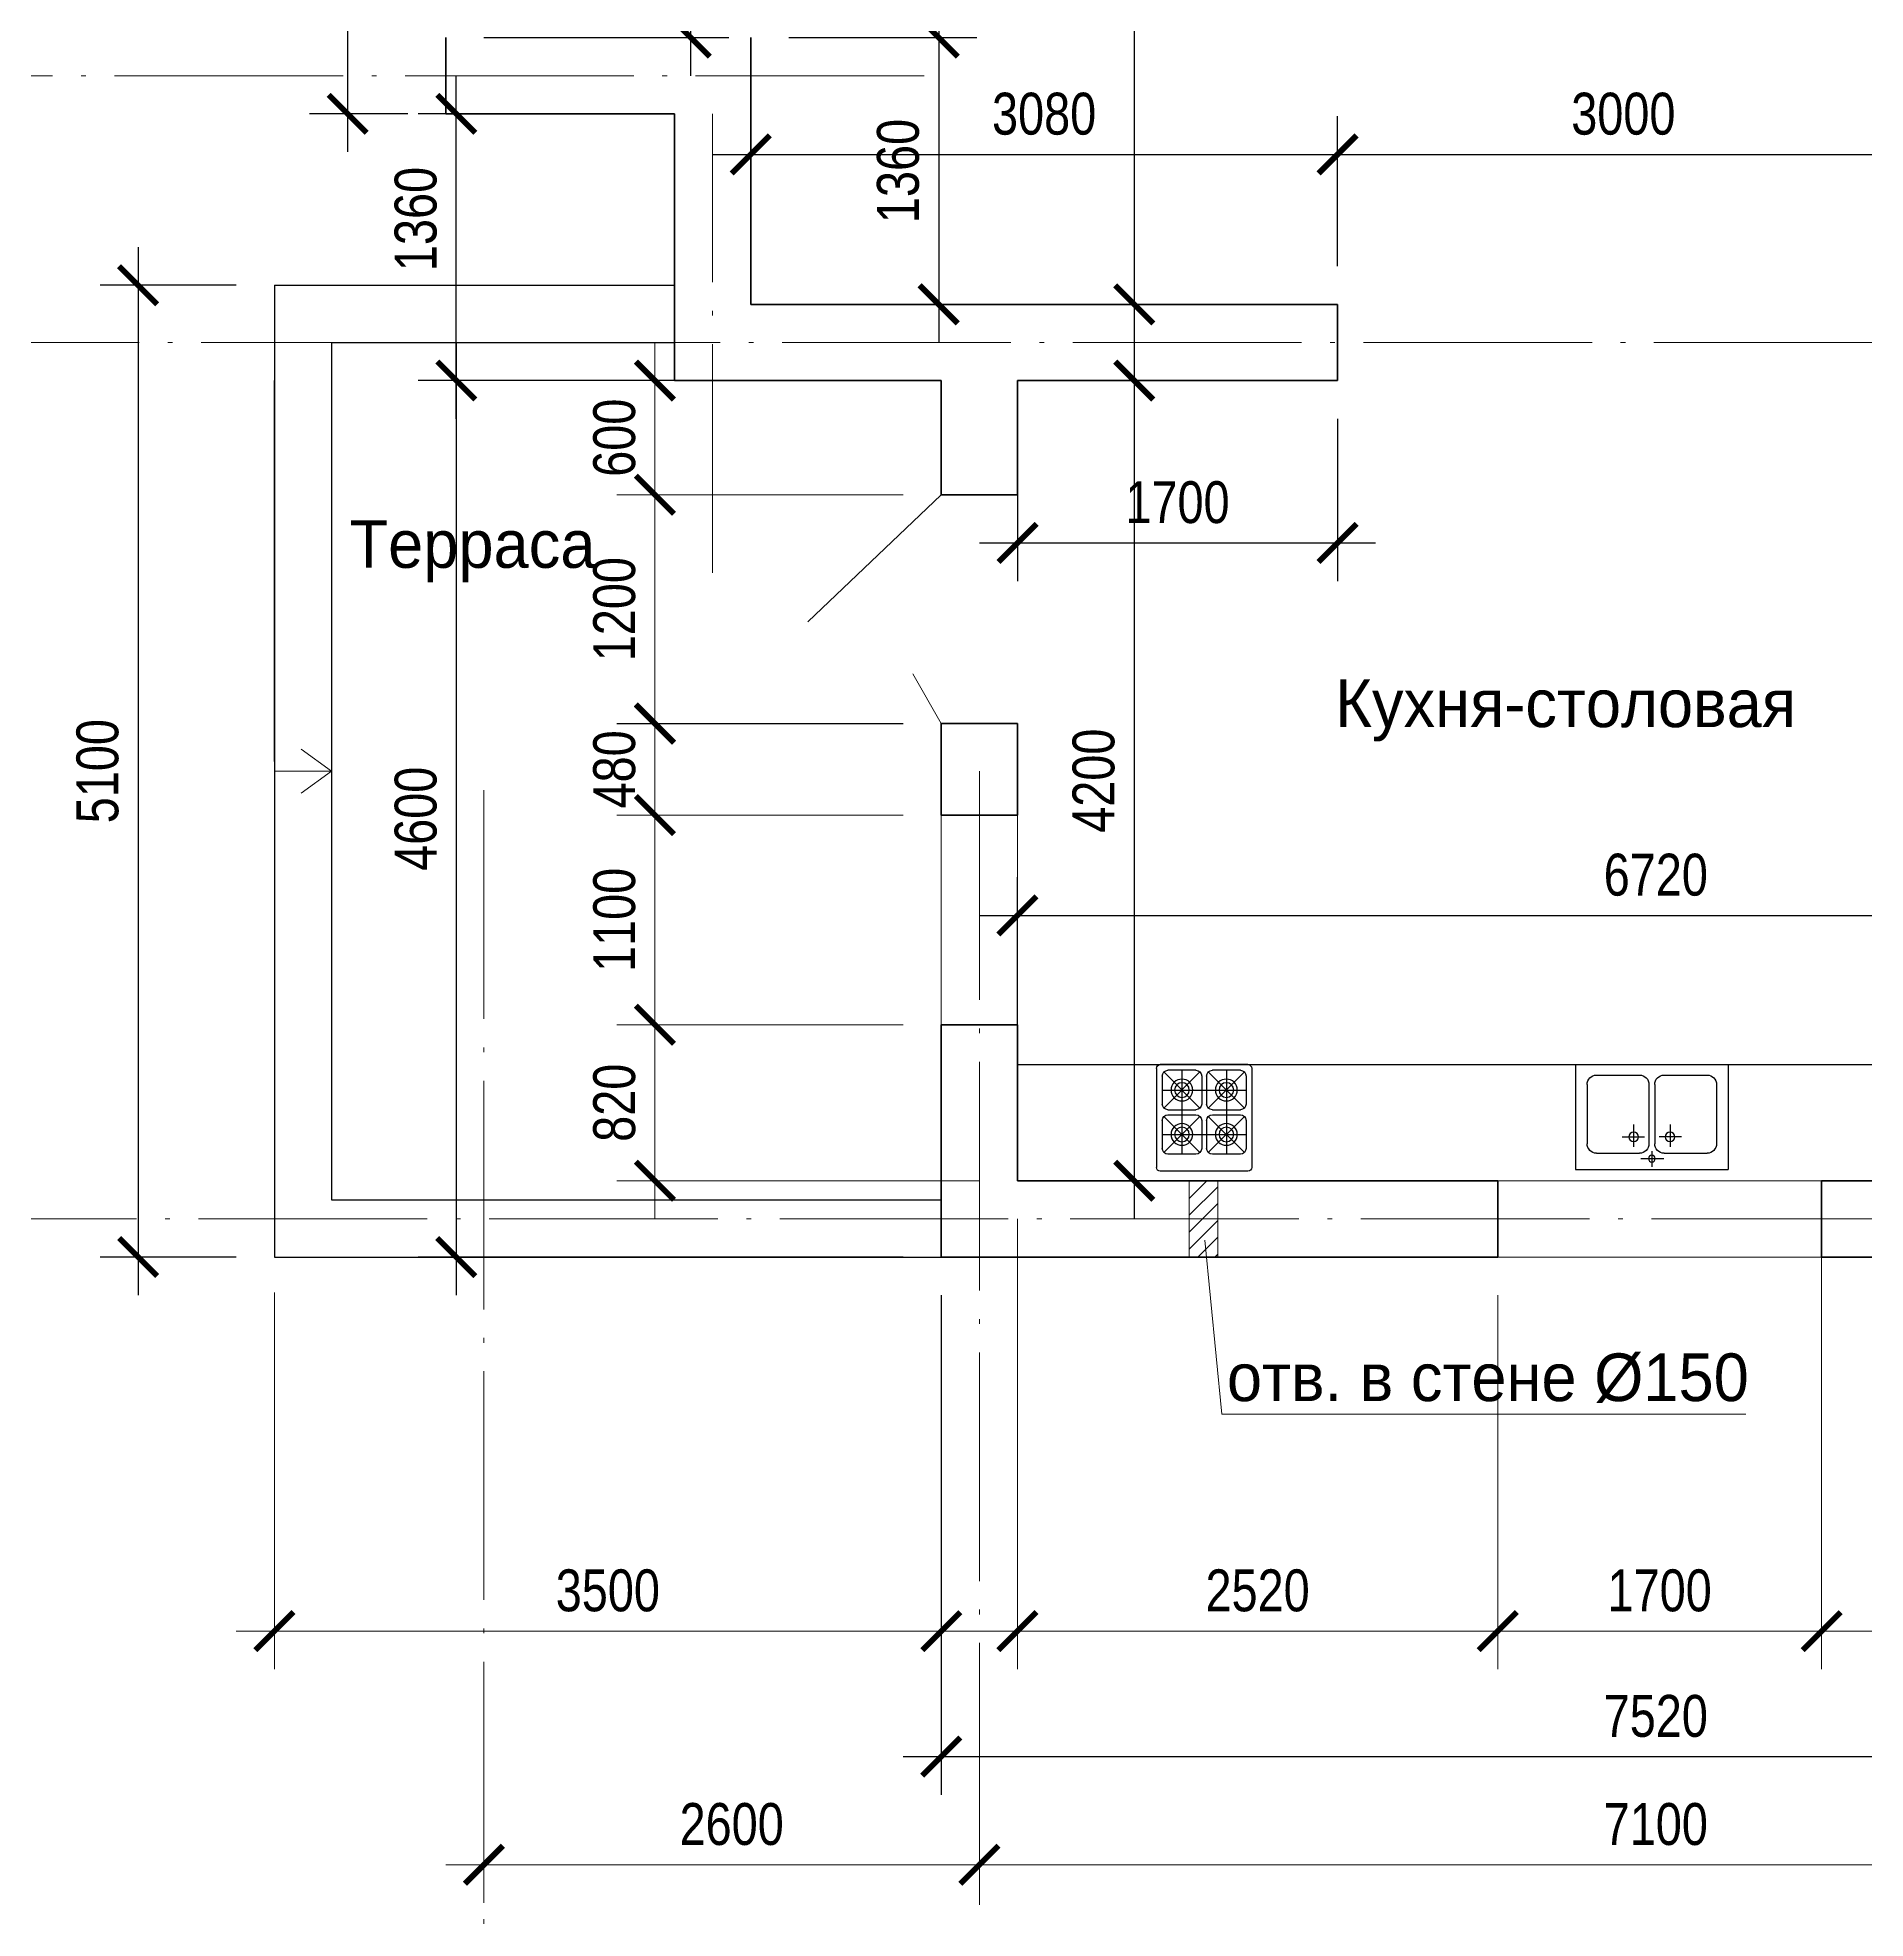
# Model space of a CAD drawing. Extents: x 4838367 to 4880367, y 1370221 to 1442915.
# Drawn here: x 4845853 to 4855445, y 1414361 to 1424232 of the extents above; entities that cross this region are included whole.
import ezdxf

# ---------------------------------------------------------------- set-up
doc = ezdxf.new("R2010")
doc.units = 0
doc.header["$MEASUREMENT"] = 0
doc.linetypes.add('ACAD_ISO04W100', pattern=[30.5, 24, -3, 0.5, -3])
doc.layers.get('0').update_dxf_attribs({"linetype": 'CONTINUOUS'})
doc.layers.get('DEFPOINTS').update_dxf_attribs({"linetype": 'CONTINUOUS'})
for name, color, linetype in [('АР0-1_255-01_ОЬОР', 255, 'CONTINUOUS'), ('АР2-0_121-03_ТЕКСТ', 121, 'CONTINUOUS'), ('ОСИ', 30, 'ACAD_ISO04W100')]:
    doc.layers.add(name, color=color, linetype=linetype)
for name, color, linetype, lineweight in [('двери', 180, 'CONTINUOUS', 18), ('кирпич', 221, 'CONTINUOUS', 40), ('ЛЕСТНИ', 150, 'CONTINUOUS', 18), ('наименование помещений', 151, 'CONTINUOUS', 9), ('окна', 120, 'CONTINUOUS', 15), ('осевые размеры', 80, 'CONTINUOUS', 9), ('размеры внутрен', 133, 'CONTINUOUS', 25), ('стены', 7, 'CONTINUOUS', 60), ('текст13', 131, 'CONTINUOUS', 13)]:
    doc.layers.add(name, color=color, linetype=linetype, lineweight=lineweight)
doc.styles.add('AR220M100', font='arial.ttf', dxfattribs={"width": 0.8, "height": 220})
doc.styles.add('N200', font='times.ttf', dxfattribs={"height": 200})
doc.dimstyles.new('100', dxfattribs={"dimtxt": 1, "dimasz": 200, "dimexe": 200, "dimexo": 200, "dimgap": 100, "dimtad": 1, "dimdec": 0, "dimrnd": 1, "dimzin": 13, "dimdsep": 46, "dimtxsty": 'AR220M100', "dimblk1": 'ARCHTICK', "dimblk2": 'ARCHTICK', "dimsah": 1, "dimcen": 100, "dimdle": 200, "dimclrd": 256, "dimclre": 256, "dimclrt": 256, "dimadec": 0, "dimazin": 0, "dimtfac": 1, "dimtdec": 0, "dimtofl": 0, "dimtmove": 1, "dimatfit": 3, "dimldrblk": 'ARCHTICK', "dimfxl": 200, "dimtolj": 1, "dimtzin": 13, "dimlwd": -1, "dimlwe": -1, "dimarcsym": 0})

# ---------------------------------------------------------------- blocks, each defined once
blk = doc.blocks.new('_ARCHTICK')
at = {"color": 0, "linetype": 'ByBlock', "const_width": 0.15}
blk.add_lwpolyline([(-0.5, -0.5), (0.5, 0.5)], dxfattribs=at)
blk = doc.blocks.new('*D14')
at = {"layer": 'DEFPOINTS', "color": 0, "transparency": 16777216}
for p in [(4848195, 1415589), (4850795.2, 1415589), (4850795.2, 1414642.5)]:
    blk.add_point(p, dxfattribs=at)
at = {"layer": 'осевые размеры', "transparency": 16777216}
for p, q in [((4848195, 1415389), (4848195, 1414442.5)), ((4850795.2, 1415389), (4850795.2, 1414442.5)), ((4847995, 1414642.5), (4850995.2, 1414642.5))]:
    blk.add_line(p, q, dxfattribs=at)
at = {"layer": 'осевые размеры', "transparency": 16777216, "xscale": 200, "yscale": 200, "zscale": 200, "rotation": 180}
blk.add_blockref('_ARCHTICK', (4848195, 1414642.5), dxfattribs=at)
at = {"layer": 'осевые размеры', "transparency": 16777216, "xscale": 200, "yscale": 200, "zscale": 200}
blk.add_blockref('_ARCHTICK', (4850795.2, 1414642.5), dxfattribs=at)
at = {"layer": 'осевые размеры', "transparency": 16777216, "insert": (4849495.1, 1414854.8), "char_height": 220, "attachment_point": 5, "style": 'AR220M100'}
blk.add_mtext('\\A1;2600', dxfattribs=at)
blk = doc.blocks.new('*D15')
at = {"layer": 'DEFPOINTS', "color": 0, "transparency": 16777216}
for p in [(4850795.2, 1414754.4), (4857895.2, 1414754.4), (4857895.2, 1414642.5)]:
    blk.add_point(p, dxfattribs=at)
at = {"layer": 'осевые размеры', "transparency": 16777216}
for p, q in [((4850595.2, 1414642.5), (4858095.2, 1414642.5)), ((4850795.2, 1414554.4), (4850795.2, 1414442.5)), ((4857895.2, 1414554.4), (4857895.2, 1414442.5))]:
    blk.add_line(p, q, dxfattribs=at)
at = {"layer": 'осевые размеры', "transparency": 16777216, "xscale": 200, "yscale": 200, "zscale": 200, "rotation": 180}
blk.add_blockref('_ARCHTICK', (4850795.2, 1414642.5), dxfattribs=at)
at = {"layer": 'осевые размеры', "transparency": 16777216, "xscale": 200, "yscale": 200, "zscale": 200}
blk.add_blockref('_ARCHTICK', (4857895.2, 1414642.5), dxfattribs=at)
at = {"layer": 'осевые размеры', "transparency": 16777216, "insert": (4854345.2, 1414854.8), "char_height": 220, "attachment_point": 5, "style": 'AR220M100'}
blk.add_mtext('\\A1;7100', dxfattribs=at)
blk = doc.blocks.new('*D33')
at = {"layer": 'DEFPOINTS', "color": 0, "transparency": 16777216}
for p in [(4851556.9, 1428232), (4851556.9, 1422832), (4851607.8, 1422832)]:
    blk.add_point(p, dxfattribs=at)
at = {"layer": 'размеры внутрен', "transparency": 16777216}
for p, q in [((4851607.8, 1428432), (4851607.8, 1422632)), ((4851756.9, 1428232), (4851807.8, 1428232)), ((4851756.9, 1422832), (4851807.8, 1422832))]:
    blk.add_line(p, q, dxfattribs=at)
at = {"layer": 'размеры внутрен', "transparency": 16777216, "xscale": 200, "yscale": 200, "zscale": 200}
for p, rotation in [((4851607.8, 1428232), 90), ((4851607.8, 1422832), 270)]:
    blk.add_blockref('_ARCHTICK', p, dxfattribs=dict(at, rotation=rotation))
at = {"layer": 'размеры внутрен', "transparency": 16777216, "insert": (4851395.4, 1425532), "char_height": 220, "attachment_point": 5, "rotation": 90, "style": 'AR220M100'}
blk.add_mtext('\\A1;5400', dxfattribs=at)
blk = doc.blocks.new('*D34')
at = {"layer": 'DEFPOINTS', "color": 0, "transparency": 16777216}
for p in [(4851607.8, 1422432), (4851607.8, 1418232), (4851607.8, 1418232)]:
    blk.add_point(p, dxfattribs=at)
at = {"layer": 'размеры внутрен', "transparency": 16777216}
for p, q in [((4851607.8, 1422632), (4851607.8, 1418032)), ((4851407.8, 1422432), (4851407.8, 1422432)), ((4851407.8, 1418232), (4851407.8, 1418232))]:
    blk.add_line(p, q, dxfattribs=at)
at = {"layer": 'размеры внутрен', "transparency": 16777216, "xscale": 200, "yscale": 200, "zscale": 200}
for p, rotation in [((4851607.8, 1422432), 90), ((4851607.8, 1418232), 270)]:
    blk.add_blockref('_ARCHTICK', p, dxfattribs=dict(at, rotation=rotation))
at = {"layer": 'размеры внутрен', "transparency": 16777216, "insert": (4851395.4, 1420332), "char_height": 220, "attachment_point": 5, "rotation": 90, "style": 'AR220M100'}
blk.add_mtext('\\A1;4200', dxfattribs=at)
blk = doc.blocks.new('*D35')
at = {"layer": 'DEFPOINTS', "color": 0, "transparency": 16777216}
for p in [(4857695.2, 1419625), (4850995.2, 1418232), (4857695.2, 1418232)]:
    blk.add_point(p, dxfattribs=at)
at = {"layer": 'АР2-0_121-03_ТЕКСТ', "transparency": 16777216}
for p, q in [((4850995.2, 1418432), (4850995.2, 1419825)), ((4857695.2, 1418432), (4857695.2, 1419825)), ((4850795.2, 1419625), (4857895.2, 1419625))]:
    blk.add_line(p, q, dxfattribs=at)
at = {"layer": 'АР2-0_121-03_ТЕКСТ', "transparency": 16777216, "xscale": 200, "yscale": 200, "zscale": 200, "rotation": 180}
blk.add_blockref('_ARCHTICK', (4850995.2, 1419625), dxfattribs=at)
at = {"layer": 'АР2-0_121-03_ТЕКСТ', "transparency": 16777216, "xscale": 200, "yscale": 200, "zscale": 200}
blk.add_blockref('_ARCHTICK', (4857695.2, 1419625), dxfattribs=at)
at = {"layer": 'АР2-0_121-03_ТЕКСТ', "transparency": 16777216, "insert": (4854345.2, 1419837.4), "char_height": 220, "attachment_point": 5, "style": 'AR220M100'}
blk.add_mtext('\\A1;6720', dxfattribs=at)
blk = doc.blocks.new('*D38')
at = {"layer": 'DEFPOINTS', "color": 0, "transparency": 16777216}
for p in [(4855674.9, 1423618.9), (4852674.9, 1422832), (4855674.9, 1422832)]:
    blk.add_point(p, dxfattribs=at)
at = {"layer": 'размеры внутрен', "transparency": 16777216}
for p, q in [((4852674.9, 1423032), (4852674.9, 1423818.9)), ((4855674.9, 1423032), (4855674.9, 1423818.9)), ((4852474.9, 1423618.9), (4855874.9, 1423618.9))]:
    blk.add_line(p, q, dxfattribs=at)
at = {"layer": 'размеры внутрен', "transparency": 16777216, "xscale": 200, "yscale": 200, "zscale": 200, "rotation": 180}
blk.add_blockref('_ARCHTICK', (4852674.9, 1423618.9), dxfattribs=at)
at = {"layer": 'размеры внутрен', "transparency": 16777216, "xscale": 200, "yscale": 200, "zscale": 200}
blk.add_blockref('_ARCHTICK', (4855674.9, 1423618.9), dxfattribs=at)
at = {"layer": 'размеры внутрен', "transparency": 16777216, "insert": (4854174.9, 1423831.3), "char_height": 220, "attachment_point": 5, "style": 'AR220M100'}
blk.add_mtext('\\A1;3000', dxfattribs=at)
blk = doc.blocks.new('*D40')
at = {"layer": 'DEFPOINTS', "color": 0, "transparency": 16777216}
for p in [(4855215.5, 1418232), (4857695.2, 1418232), (4855215.5, 1415868.8)]:
    blk.add_point(p, dxfattribs=at)
at = {"layer": 'текст13', "transparency": 16777216}
for p, q in [((4855215.5, 1418032), (4855215.5, 1415668.8)), ((4857695.2, 1418032), (4857695.2, 1415668.8)), ((4857895.2, 1415868.8), (4855015.5, 1415868.8))]:
    blk.add_line(p, q, dxfattribs=at)
at = {"layer": 'текст13', "transparency": 16777216, "xscale": 200, "yscale": 200, "zscale": 200, "rotation": 180}
blk.add_blockref('_ARCHTICK', (4855215.5, 1415868.8), dxfattribs=at)
at = {"layer": 'текст13', "transparency": 16777216, "xscale": 200, "yscale": 200, "zscale": 200}
blk.add_blockref('_ARCHTICK', (4857695.2, 1415868.8), dxfattribs=at)
at = {"layer": 'текст13', "transparency": 16777216, "insert": (4856455.4, 1416081.1), "char_height": 220, "attachment_point": 5, "style": 'AR220M100'}
blk.add_mtext('\\A1;2480', dxfattribs=at)
blk = doc.blocks.new('*D41')
at = {"layer": 'DEFPOINTS', "color": 0, "transparency": 16777216}
for p in [(4853515.5, 1417832), (4855215.5, 1417832), (4853515.5, 1415868.8)]:
    blk.add_point(p, dxfattribs=at)
at = {"layer": 'текст13', "transparency": 16777216}
for p, q in [((4853515.5, 1417632), (4853515.5, 1415668.8)), ((4855215.5, 1417632), (4855215.5, 1415668.8)), ((4855415.5, 1415868.8), (4853315.5, 1415868.8))]:
    blk.add_line(p, q, dxfattribs=at)
at = {"layer": 'текст13', "transparency": 16777216, "xscale": 200, "yscale": 200, "zscale": 200, "rotation": 180}
blk.add_blockref('_ARCHTICK', (4853515.5, 1415868.8), dxfattribs=at)
at = {"layer": 'текст13', "transparency": 16777216, "xscale": 200, "yscale": 200, "zscale": 200}
blk.add_blockref('_ARCHTICK', (4855215.5, 1415868.8), dxfattribs=at)
at = {"layer": 'текст13', "transparency": 16777216, "insert": (4854365.5, 1416081.1), "char_height": 220, "attachment_point": 5, "style": 'AR220M100'}
blk.add_mtext('\\A1;1700', dxfattribs=at)
blk = doc.blocks.new('*D42')
at = {"layer": 'DEFPOINTS', "color": 0, "transparency": 16777216}
for p in [(4850995.2, 1418232), (4853515.5, 1417832), (4853515.5, 1415868.8)]:
    blk.add_point(p, dxfattribs=at)
at = {"layer": 'текст13', "transparency": 16777216}
for p, q in [((4850995.2, 1418032), (4850995.2, 1415668.8)), ((4853515.5, 1417632), (4853515.5, 1415668.8)), ((4850795.2, 1415868.8), (4853715.5, 1415868.8))]:
    blk.add_line(p, q, dxfattribs=at)
at = {"layer": 'текст13', "transparency": 16777216, "xscale": 200, "yscale": 200, "zscale": 200, "rotation": 180}
blk.add_blockref('_ARCHTICK', (4850995.2, 1415868.8), dxfattribs=at)
at = {"layer": 'текст13', "transparency": 16777216, "xscale": 200, "yscale": 200, "zscale": 200}
blk.add_blockref('_ARCHTICK', (4853515.5, 1415868.8), dxfattribs=at)
at = {"layer": 'текст13', "transparency": 16777216, "insert": (4852255.4, 1416081.1), "char_height": 220, "attachment_point": 5, "style": 'AR220M100'}
blk.add_mtext('\\A1;2520', dxfattribs=at)
blk = doc.blocks.new('*D47')
at = {"layer": 'DEFPOINTS', "color": 0, "transparency": 16777216}
for p in [(4847995, 1427232), (4849280, 1427232), (4847995, 1424232)]:
    blk.add_point(p, dxfattribs=at)
at = {"layer": 'АР2-0_121-03_ТЕКСТ', "transparency": 16777216}
for p, q in [((4849280, 1424032), (4849280, 1427432)), ((4848195, 1427232), (4849480, 1427232)), ((4848195, 1424232), (4849480, 1424232))]:
    blk.add_line(p, q, dxfattribs=at)
at = {"layer": 'АР2-0_121-03_ТЕКСТ', "transparency": 16777216, "xscale": 200, "yscale": 200, "zscale": 200}
for p, rotation in [((4849280, 1427232), 90), ((4849280, 1424232), 270)]:
    blk.add_blockref('_ARCHTICK', p, dxfattribs=dict(at, rotation=rotation))
at = {"layer": 'АР2-0_121-03_ТЕКСТ', "transparency": 16777216, "insert": (4849067.7, 1425732), "char_height": 220, "attachment_point": 5, "rotation": 90, "style": 'AR220M100'}
blk.add_mtext('\\A1;2980', dxfattribs=at)
blk = doc.blocks.new('*D54')
at = {"layer": 'DEFPOINTS', "color": 0, "transparency": 16777216}
for p in [(4849092.3, 1422432), (4850595.2, 1422432), (4850595.2, 1421832.3)]:
    blk.add_point(p, dxfattribs=at)
at = {"layer": 'текст13', "transparency": 16777216}
for p, q in [((4849092.3, 1421632.3), (4849092.3, 1422632)), ((4850395.2, 1422432), (4848892.3, 1422432)), ((4850395.2, 1421832.3), (4848892.3, 1421832.3))]:
    blk.add_line(p, q, dxfattribs=at)
at = {"layer": 'текст13', "transparency": 16777216, "xscale": 200, "yscale": 200, "zscale": 200}
for p, rotation in [((4849092.3, 1422432), 90), ((4849092.3, 1421832.3), 270)]:
    blk.add_blockref('_ARCHTICK', p, dxfattribs=dict(at, rotation=rotation))
at = {"layer": 'текст13', "transparency": 16777216, "insert": (4848880, 1422132.1), "char_height": 220, "attachment_point": 5, "rotation": 90, "style": 'AR220M100'}
blk.add_mtext('\\A1;600', dxfattribs=at)
blk = doc.blocks.new('*D55')
at = {"layer": 'DEFPOINTS', "color": 0, "transparency": 16777216}
for p in [(4850595.2, 1421832.3), (4849092.3, 1420632.3), (4850595.2, 1420632.3)]:
    blk.add_point(p, dxfattribs=at)
at = {"layer": 'текст13', "transparency": 16777216}
for p, q in [((4849092.3, 1422032.3), (4849092.3, 1420432.3)), ((4850395.2, 1421832.3), (4848892.3, 1421832.3)), ((4850395.2, 1420632.3), (4848892.3, 1420632.3))]:
    blk.add_line(p, q, dxfattribs=at)
at = {"layer": 'текст13', "transparency": 16777216, "xscale": 200, "yscale": 200, "zscale": 200}
for p, rotation in [((4849092.3, 1421832.3), 90), ((4849092.3, 1420632.3), 270)]:
    blk.add_blockref('_ARCHTICK', p, dxfattribs=dict(at, rotation=rotation))
at = {"layer": 'текст13', "transparency": 16777216, "insert": (4848880, 1421232.3), "char_height": 220, "attachment_point": 5, "rotation": 90, "style": 'AR220M100'}
blk.add_mtext('\\A1;1200', dxfattribs=at)
blk = doc.blocks.new('*D58')
at = {"layer": 'DEFPOINTS', "color": 0, "transparency": 16777216}
for p in [(4850595.2, 1420631.3), (4849092.3, 1420151.5), (4850595.2, 1420151.5)]:
    blk.add_point(p, dxfattribs=at)
at = {"layer": 'текст13', "transparency": 16777216}
for p, q in [((4849092.3, 1420831.3), (4849092.3, 1419951.5)), ((4850395.2, 1420631.3), (4848892.3, 1420631.3)), ((4850395.2, 1420151.5), (4848892.3, 1420151.5))]:
    blk.add_line(p, q, dxfattribs=at)
at = {"layer": 'текст13', "transparency": 16777216, "xscale": 200, "yscale": 200, "zscale": 200}
for p, rotation in [((4849092.3, 1420631.3), 90), ((4849092.3, 1420151.5), 270)]:
    blk.add_blockref('_ARCHTICK', p, dxfattribs=dict(at, rotation=rotation))
at = {"layer": 'текст13', "transparency": 16777216, "insert": (4848880, 1420391.4), "char_height": 220, "attachment_point": 5, "rotation": 90, "style": 'AR220M100'}
blk.add_mtext('\\A1;480', dxfattribs=at)
blk = doc.blocks.new('*D59')
at = {"layer": 'DEFPOINTS', "color": 0, "transparency": 16777216}
for p in [(4850595.2, 1420151.5), (4849092.3, 1419051.5), (4850595.2, 1419051.5)]:
    blk.add_point(p, dxfattribs=at)
at = {"layer": 'текст13', "transparency": 16777216}
for p, q in [((4849092.3, 1420351.5), (4849092.3, 1418851.5)), ((4850395.2, 1420151.5), (4848892.3, 1420151.5)), ((4850395.2, 1419051.5), (4848892.3, 1419051.5))]:
    blk.add_line(p, q, dxfattribs=at)
at = {"layer": 'текст13', "transparency": 16777216, "xscale": 200, "yscale": 200, "zscale": 200}
for p, rotation in [((4849092.3, 1420151.5), 90), ((4849092.3, 1419051.5), 270)]:
    blk.add_blockref('_ARCHTICK', p, dxfattribs=dict(at, rotation=rotation))
at = {"layer": 'текст13', "transparency": 16777216, "insert": (4848880, 1419601.5), "char_height": 220, "attachment_point": 5, "rotation": 90, "style": 'AR220M100'}
blk.add_mtext('\\A1;1100', dxfattribs=at)
blk = doc.blocks.new('*D60')
at = {"layer": 'DEFPOINTS', "color": 0, "transparency": 16777216}
for p in [(4850595.2, 1419051.5), (4849092.3, 1418232), (4850995.2, 1418232)]:
    blk.add_point(p, dxfattribs=at)
at = {"layer": 'текст13', "transparency": 16777216}
for p, q in [((4849092.3, 1419251.5), (4849092.3, 1418032)), ((4850395.2, 1419051.5), (4848892.3, 1419051.5)), ((4850795.2, 1418232), (4848892.3, 1418232))]:
    blk.add_line(p, q, dxfattribs=at)
at = {"layer": 'текст13', "transparency": 16777216, "xscale": 200, "yscale": 200, "zscale": 200}
for p, rotation in [((4849092.3, 1419051.5), 90), ((4849092.3, 1418232), 270)]:
    blk.add_blockref('_ARCHTICK', p, dxfattribs=dict(at, rotation=rotation))
at = {"layer": 'текст13', "transparency": 16777216, "insert": (4848880, 1418641.7), "char_height": 220, "attachment_point": 5, "rotation": 90, "style": 'AR220M100'}
blk.add_mtext('\\A1;820', dxfattribs=at)
blk = doc.blocks.new('*D69')
at = {"layer": 'DEFPOINTS', "color": 0, "transparency": 16777216}
for p in [(4849595, 1424232), (4849595, 1422832), (4850581.5, 1422832)]:
    blk.add_point(p, dxfattribs=at)
at = {"layer": 'размеры внутрен', "transparency": 16777216}
for p, q in [((4850581.5, 1424432), (4850581.5, 1422632)), ((4849795, 1424232), (4850781.5, 1424232)), ((4849795, 1422832), (4850781.5, 1422832))]:
    blk.add_line(p, q, dxfattribs=at)
at = {"layer": 'размеры внутрен', "transparency": 16777216, "xscale": 200, "yscale": 200, "zscale": 200}
for p, rotation in [((4850581.5, 1424232), 90), ((4850581.5, 1422832), 270)]:
    blk.add_blockref('_ARCHTICK', p, dxfattribs=dict(at, rotation=rotation))
at = {"layer": 'размеры внутрен', "transparency": 16777216, "insert": (4850369.1, 1423532), "char_height": 220, "attachment_point": 5, "rotation": 90, "style": 'AR220M100'}
blk.add_mtext('\\A1;1360', dxfattribs=at)
blk = doc.blocks.new('*D71')
at = {"layer": 'DEFPOINTS', "color": 0, "transparency": 16777216}
for p in [(4847095.2, 1417845.5), (4850595.2, 1417832), (4850595.2, 1415868.8)]:
    blk.add_point(p, dxfattribs=at)
at = {"layer": 'текст13', "transparency": 16777216}
for p, q in [((4847095.2, 1417645.5), (4847095.2, 1415668.8)), ((4850595.2, 1417632), (4850595.2, 1415668.8)), ((4846895.2, 1415868.8), (4850795.2, 1415868.8))]:
    blk.add_line(p, q, dxfattribs=at)
at = {"layer": 'текст13', "transparency": 16777216, "xscale": 200, "yscale": 200, "zscale": 200, "rotation": 180}
blk.add_blockref('_ARCHTICK', (4847095.2, 1415868.8), dxfattribs=at)
at = {"layer": 'текст13', "transparency": 16777216, "xscale": 200, "yscale": 200, "zscale": 200}
blk.add_blockref('_ARCHTICK', (4850595.2, 1415868.8), dxfattribs=at)
at = {"layer": 'текст13', "transparency": 16777216, "insert": (4848845.2, 1416081.2), "char_height": 220, "attachment_point": 5, "style": 'AR220M100'}
blk.add_mtext('\\A1;3500', dxfattribs=at)
blk = doc.blocks.new('_КУХНЯ_ПЕЧЬКА_4КОНФ')
at = {"layer": 'АР0-1_255-01_ОЬОР'}
for p, q in [((-610, -530), (-610, -70)), ((-590, -50), (-70, -50)), ((-381.8, -88.8), (-571.2, -278.2)), ((-571.2, -88.8), (-381.8, -278.2)), ((-550, -80), (-403, -80)), ((-476.5, -80), (-476.5, -520)), ((-148.8, -88.8), (-338.2, -278.2)), ((-338.2, -88.8), (-148.8, -278.2)), ((-317, -80), (-170, -80)), ((-243.5, -80), (-243.5, -520)), ((-50, -530), (-50, -70)), ((-580, -257), (-580, -110)), ((-580, -183.5), (-140, -183.5)), ((-373, -110), (-373, -257)), ((-347, -110), (-347, -257)), ((-140, -257), (-140, -110)), ((-550, -287), (-403, -287)), ((-317, -287), (-170, -287)), ((-580, -490), (-580, -343)), ((-381.8, -321.8), (-571.2, -511.2)), ((-571.2, -321.8), (-381.8, -511.2)), ((-550, -313), (-403, -313)), ((-373, -343), (-373, -490)), ((-347, -343), (-347, -490)), ((-148.8, -321.8), (-338.2, -511.2)), ((-338.2, -321.8), (-148.8, -511.2)), ((-317, -313), (-170, -313)), ((-140, -490), (-140, -343)), ((-580, -416.5), (-140, -416.5)), ((-590, -550), (-70, -550)), ((-550, -520), (-403, -520)), ((-317, -520), (-170, -520))]:
    blk.add_line(p, q, dxfattribs=at)
for centre, radius in [((-476.5, -183.5), 57.2), ((-476.5, -183.5), 38.5), ((-243.5, -183.5), 57.2), ((-243.5, -183.5), 38.5), ((-476.5, -416.5), 57.2), ((-476.5, -416.5), 38.5), ((-243.5, -416.5), 57.2), ((-243.5, -416.5), 38.5)]:
    blk.add_circle(centre, radius, dxfattribs=at)
for centre, radius, start, end in [((-590, -70), 20, 90, 180), ((-550, -110), 30, 90, 180), ((-403, -110), 30, 0, 90), ((-317, -110), 30, 90, 180), ((-170, -110), 30, 0, 90), ((-70, -70), 20, 0, 90), ((-550, -257), 30, 180, 270), ((-403, -257), 30, 270, 0), ((-317, -257), 30, 180, 270), ((-170, -257), 30, 270, 0), ((-550, -343), 30, 90, 180), ((-403, -343), 30, 0, 90), ((-317, -343), 30, 90, 180), ((-170, -343), 30, 0, 90), ((-550, -490), 30, 180, 270), ((-403, -490), 30, 270, 0), ((-317, -490), 30, 180, 270), ((-170, -490), 30, 270, 0), ((-590, -530), 20, 180, 270), ((-70, -530), 20, 270, 0)]:
    blk.add_arc(centre, radius, start, end, dxfattribs=at)
blk = doc.blocks.new('_КУХНЯ_МОЙКА_2СЕКЦ')
at = {"layer": 'АР0-1_255-01_ОЬОР'}
for p, q in [((-800, -600), (-800, -50)), ((-800, -50), (0, -50)), ((-400, -146.3), (-400, -62.9)), ((0, -600), (0, -50)), ((-740, -495), (-740, -185)), ((-690, -135), (-465, -135)), ((-495.5, -285.1), (-495.5, -167.6)), ((-457.6, -106.3), (-337.6, -106.3)), ((-415, -495), (-415, -185)), ((-385, -495), (-385, -185)), ((-335, -135), (-110, -135)), ((-304.5, -285.1), (-304.5, -167.6)), ((-60, -495), (-60, -185)), ((-555.6, -220.6), (-438, -220.6)), ((-244.4, -220.6), (-362, -220.6)), ((-690, -545), (-465, -545)), ((-335, -545), (-110, -545)), ((-800, -600), (0, -600))]:
    blk.add_line(p, q, dxfattribs=at)
for centre, radius in [((-400, -106.3), 18), ((-495.5, -220.6), 25), ((-304.5, -220.6), 25)]:
    blk.add_circle(centre, radius, dxfattribs=at)
for centre, start, end in [((-690, -185), 90, 180), ((-465, -185), 0, 90), ((-335, -185), 90, 180), ((-110, -185), 0, 90), ((-690, -495), 180, 270), ((-465, -495), 270, 0), ((-335, -495), 180, 270), ((-110, -495), 270, 0)]:
    blk.add_arc(centre, 50, start, end, dxfattribs=at)
blk = doc.blocks.new('*D135')
at = {"layer": 'DEFPOINTS', "color": 0, "transparency": 16777216}
for p in [(4852674.9, 1423618.9), (4849595, 1422832), (4852674.9, 1422832)]:
    blk.add_point(p, dxfattribs=at)
at = {"layer": 'АР2-0_121-03_ТЕКСТ', "transparency": 16777216}
for p, q in [((4849595, 1423032), (4849595, 1423818.9)), ((4852674.9, 1423032), (4852674.9, 1423818.9)), ((4849395, 1423618.9), (4852874.9, 1423618.9))]:
    blk.add_line(p, q, dxfattribs=at)
at = {"layer": 'АР2-0_121-03_ТЕКСТ', "transparency": 16777216, "xscale": 200, "yscale": 200, "zscale": 200, "rotation": 180}
blk.add_blockref('_ARCHTICK', (4849595, 1423618.9), dxfattribs=at)
at = {"layer": 'АР2-0_121-03_ТЕКСТ', "transparency": 16777216, "xscale": 200, "yscale": 200, "zscale": 200}
blk.add_blockref('_ARCHTICK', (4852674.9, 1423618.9), dxfattribs=at)
at = {"layer": 'АР2-0_121-03_ТЕКСТ', "transparency": 16777216, "insert": (4851134.9, 1423831.3), "char_height": 220, "attachment_point": 5, "style": 'AR220M100'}
blk.add_mtext('\\A1;3080', dxfattribs=at)
blk = doc.blocks.new('*D158')
at = {"layer": 'DEFPOINTS', "color": 0, "transparency": 16777216}
for p in [(4850595.2, 1417832), (4858095.2, 1417832), (4858095.2, 1415210)]:
    blk.add_point(p, dxfattribs=at)
at = {"layer": 'АР2-0_121-03_ТЕКСТ', "transparency": 16777216}
for p, q in [((4850595.2, 1417632), (4850595.2, 1415010)), ((4858095.2, 1417632), (4858095.2, 1415010)), ((4850395.2, 1415210), (4858295.2, 1415210))]:
    blk.add_line(p, q, dxfattribs=at)
at = {"layer": 'АР2-0_121-03_ТЕКСТ', "transparency": 16777216, "xscale": 200, "yscale": 200, "zscale": 200, "rotation": 180}
blk.add_blockref('_ARCHTICK', (4850595.2, 1415210), dxfattribs=at)
at = {"layer": 'АР2-0_121-03_ТЕКСТ', "transparency": 16777216, "xscale": 200, "yscale": 200, "zscale": 200}
blk.add_blockref('_ARCHTICK', (4858095.2, 1415210), dxfattribs=at)
at = {"layer": 'АР2-0_121-03_ТЕКСТ', "transparency": 16777216, "insert": (4854345.2, 1415422.3), "char_height": 220, "attachment_point": 5, "style": 'AR220M100'}
blk.add_mtext('\\A1;7520', dxfattribs=at)
blk = doc.blocks.new('*D159')
at = {"layer": 'DEFPOINTS', "color": 0, "transparency": 16777216}
for p in [(4850995.2, 1422432), (4852674.9, 1422432), (4852674.9, 1421580)]:
    blk.add_point(p, dxfattribs=at)
at = {"layer": 'АР2-0_121-03_ТЕКСТ', "transparency": 16777216}
for p, q in [((4850995.2, 1422232), (4850995.2, 1421380)), ((4852674.9, 1422232), (4852674.9, 1421380)), ((4850795.2, 1421580), (4852874.9, 1421580))]:
    blk.add_line(p, q, dxfattribs=at)
at = {"layer": 'АР2-0_121-03_ТЕКСТ', "transparency": 16777216, "xscale": 200, "yscale": 200, "zscale": 200, "rotation": 180}
blk.add_blockref('_ARCHTICK', (4850995.2, 1421580), dxfattribs=at)
at = {"layer": 'АР2-0_121-03_ТЕКСТ', "transparency": 16777216, "xscale": 200, "yscale": 200, "zscale": 200}
blk.add_blockref('_ARCHTICK', (4852674.9, 1421580), dxfattribs=at)
at = {"layer": 'АР2-0_121-03_ТЕКСТ', "transparency": 16777216, "insert": (4851835, 1421792.3), "char_height": 220, "attachment_point": 5, "style": 'AR220M100'}
blk.add_mtext('\\A1;1700', dxfattribs=at)
blk = doc.blocks.new('*D160')
at = {"layer": 'DEFPOINTS', "color": 0, "transparency": 16777216}
for p in [(4850595.2, 1422432), (4848050, 1417832), (4850595.2, 1417832)]:
    blk.add_point(p, dxfattribs=at)
at = {"layer": 'АР2-0_121-03_ТЕКСТ', "transparency": 16777216}
for p, q in [((4848050, 1422632), (4848050, 1417632)), ((4850395.2, 1422432), (4847850, 1422432)), ((4850395.2, 1417832), (4847850, 1417832))]:
    blk.add_line(p, q, dxfattribs=at)
at = {"layer": 'АР2-0_121-03_ТЕКСТ', "transparency": 16777216, "xscale": 200, "yscale": 200, "zscale": 200}
for p, rotation in [((4848050, 1422432), 90), ((4848050, 1417832), 270)]:
    blk.add_blockref('_ARCHTICK', p, dxfattribs=dict(at, rotation=rotation))
at = {"layer": 'АР2-0_121-03_ТЕКСТ', "transparency": 16777216, "insert": (4847837.7, 1420132), "char_height": 220, "attachment_point": 5, "rotation": 90, "style": 'AR220M100'}
blk.add_mtext('\\A1;4600', dxfattribs=at)
blk = doc.blocks.new('*D161')
at = {"layer": 'DEFPOINTS', "color": 0, "transparency": 16777216}
for p in [(4847095.2, 1422932), (4846380, 1417832), (4847095.2, 1417832)]:
    blk.add_point(p, dxfattribs=at)
at = {"layer": 'АР2-0_121-03_ТЕКСТ', "transparency": 16777216}
for p, q in [((4846380, 1423132), (4846380, 1417632)), ((4846895.2, 1422932), (4846180, 1422932)), ((4846895.2, 1417832), (4846180, 1417832))]:
    blk.add_line(p, q, dxfattribs=at)
at = {"layer": 'АР2-0_121-03_ТЕКСТ', "transparency": 16777216, "xscale": 200, "yscale": 200, "zscale": 200}
for p, rotation in [((4846380, 1422932), 90), ((4846380, 1417832), 270)]:
    blk.add_blockref('_ARCHTICK', p, dxfattribs=dict(at, rotation=rotation))
at = {"layer": 'АР2-0_121-03_ТЕКСТ', "transparency": 16777216, "insert": (4846167.7, 1420382), "char_height": 220, "attachment_point": 5, "rotation": 90, "style": 'AR220M100'}
blk.add_mtext('\\A1;5100', dxfattribs=at)
blk = doc.blocks.new('*D162')
at = {"layer": 'DEFPOINTS', "color": 0, "transparency": 16777216}
for p in [(4848050, 1423832), (4849195, 1423832), (4849195, 1422432)]:
    blk.add_point(p, dxfattribs=at)
at = {"layer": 'АР2-0_121-03_ТЕКСТ', "transparency": 16777216}
for p, q in [((4848050, 1422232), (4848050, 1424032)), ((4848995, 1423832), (4847850, 1423832)), ((4848995, 1422432), (4847850, 1422432))]:
    blk.add_line(p, q, dxfattribs=at)
at = {"layer": 'АР2-0_121-03_ТЕКСТ', "transparency": 16777216, "xscale": 200, "yscale": 200, "zscale": 200}
for p, rotation in [((4848050, 1423832), 90), ((4848050, 1422432), 270)]:
    blk.add_blockref('_ARCHTICK', p, dxfattribs=dict(at, rotation=rotation))
at = {"layer": 'АР2-0_121-03_ТЕКСТ', "transparency": 16777216, "insert": (4847837.6, 1423280), "char_height": 220, "attachment_point": 5, "rotation": 90, "style": 'AR220M100'}
blk.add_mtext('\\A1;1360', dxfattribs=at)
blk = doc.blocks.new('*D163')
at = {"layer": 'DEFPOINTS', "color": 0, "transparency": 16777216}
for p in [(4847480, 1427632), (4847995, 1427632), (4847995, 1423832)]:
    blk.add_point(p, dxfattribs=at)
at = {"layer": 'АР2-0_121-03_ТЕКСТ', "transparency": 16777216}
for p, q in [((4847480, 1423632), (4847480, 1427832)), ((4847795, 1427632), (4847280, 1427632)), ((4847795, 1423832), (4847280, 1423832))]:
    blk.add_line(p, q, dxfattribs=at)
at = {"layer": 'АР2-0_121-03_ТЕКСТ', "transparency": 16777216, "xscale": 200, "yscale": 200, "zscale": 200}
for p, rotation in [((4847480, 1427632), 90), ((4847480, 1423832), 270)]:
    blk.add_blockref('_ARCHTICK', p, dxfattribs=dict(at, rotation=rotation))
at = {"layer": 'АР2-0_121-03_ТЕКСТ', "transparency": 16777216, "insert": (4847267.6, 1425732), "char_height": 220, "attachment_point": 5, "rotation": 90, "style": 'AR220M100'}
blk.add_mtext('\\A1;3870', dxfattribs=at)

msp = doc.modelspace()

# ---------------------------------------------------------------- hatches: boundary and pattern name
at = {"layer": 'кирпич', "linetype": 'ByBlock', "lineweight": 20}
h = msp.add_hatch(dxfattribs=at)
h.set_pattern_fill('ANSI31', color=256, scale=500)
h.set_pattern_definition([(45, (475307.467, 19884.43), (-44.1941738, 44.1941738), [])])
h.paths.add_polyline_path([(4852046.1, 1418232), (4851896.1, 1418232), (4851896.1, 1418032), (4852046.1, 1418032)])
h.paths.add_polyline_path([(4852046.1, 1418032), (4851896.1, 1418032), (4851896.1, 1417832), (4852046.1, 1417832)])

# ---------------------------------------------------------------- linework, layer by layer
at = {"layer": 'АР0-1_255-01_ОЬОР'}
msp.add_line((4850995.2, 1418842), (4857695.2, 1418842), dxfattribs=at)
at = {"layer": 'двери'}
for p, q in [((4850595.2, 1421832.3), (4849895.2, 1421166.2)), ((4850445.2, 1420892.1), (4850595.2, 1420632.3))]:
    msp.add_line(p, q, dxfattribs=at)
at = {"layer": 'кирпич', "linetype": 'ByBlock', "lineweight": 20}
for p, q in [((4851896.1, 1417832), (4851896.1, 1418232)), ((4852046.1, 1417832), (4852046.1, 1418232))]:
    msp.add_line(p, q, dxfattribs=at)
at = {"layer": 'ЛЕСТНИ', "lineweight": 30}
for p, q in [((4847095.2, 1422932), (4847095.2, 1417832)), ((4847095.2, 1422932), (4849195, 1422932)), ((4847395.2, 1422632), (4849195, 1422632)), ((4847395.2, 1422632), (4847395.2, 1418132)), ((4847095.2, 1420432), (4847095.2, 1422432)), ((4847395.2, 1418132), (4850595.2, 1418132)), ((4847095.2, 1417832), (4850595.2, 1417832))]:
    msp.add_line(p, q, dxfattribs=at)
at = {"layer": 'ЛЕСТНИ'}
for p, q in [((4847395.2, 1420382), (4847235.2, 1420497)), ((4847095.2, 1420382), (4847395.2, 1420382)), ((4847395.2, 1420382), (4847235.2, 1420267))]:
    msp.add_line(p, q, dxfattribs=at)
at = {"layer": 'наименование помещений'}
for p, q in [((4852066.8, 1417008.1), (4851978.2, 1417919.8)), ((4854818.5, 1417008.1), (4852066.8, 1417008.1))]:
    msp.add_line(p, q, dxfattribs=at)
at = {"layer": 'окна'}
for p, q in [((4850595.2, 1420151.5), (4850595.2, 1419051.5)), ((4850995.2, 1420151.5), (4850995.2, 1419051.5)), ((4853515.5, 1418232), (4855215.5, 1418232)), ((4855215.5, 1417832), (4853515.5, 1417832))]:
    msp.add_line(p, q, dxfattribs=at)
at = {"layer": 'ОСИ', "linetype": 'ACAD_ISO04W100', "lineweight": 9, "ltscale": 50}
for p, q in [((4850505.8, 1424032), (4842951.9, 1424032)), ((4849395, 1421423.4), (4849395, 1423832)), ((4857060.4, 1422632), (4842951.9, 1422632)), ((4850795.2, 1420381.5), (4850795.2, 1413321)), ((4848195, 1420282.5), (4848195, 1413321)), ((4875347.1, 1418032), (4842951.9, 1418032))]:
    msp.add_line(p, q, dxfattribs=at)
at = {"layer": 'стены'}
for p, q in [((4847995, 1424232), (4847995, 1423832)), ((4849595, 1422832), (4849595, 1424232)), ((4847995, 1423832), (4849195, 1423832)), ((4849195, 1422432), (4849195, 1423832)), ((4852674.9, 1422832), (4849595, 1422832)), ((4852674.9, 1422432), (4852674.9, 1422832)), ((4850595.2, 1422432), (4849195, 1422432)), ((4850595.2, 1422432), (4850595.2, 1421832.3)), ((4850995.2, 1422432), (4850995.2, 1421832.3)), ((4852674.9, 1422432), (4850995.2, 1422432)), ((4850995.2, 1421832.3), (4850595.2, 1421832.3)), ((4850595.2, 1420632.3), (4850595.2, 1420151.5)), ((4850995.2, 1420632.3), (4850595.2, 1420632.3)), ((4850995.2, 1420632.3), (4850995.2, 1420151.5)), ((4850995.2, 1420151.5), (4850595.2, 1420151.5)), ((4850595.2, 1419051.5), (4850595.2, 1417832)), ((4850995.2, 1419051.5), (4850595.2, 1419051.5)), ((4850995.2, 1419051.5), (4850995.2, 1418232)), ((4853515.5, 1418232), (4850995.2, 1418232)), ((4853515.5, 1417832), (4853515.5, 1418232)), ((4857695.2, 1418232), (4855215.5, 1418232)), ((4855215.5, 1417832), (4855215.5, 1418232)), ((4853515.5, 1417832), (4850595.2, 1417832)), ((4858095.2, 1417832), (4855215.5, 1417832))]:
    msp.add_line(p, q, dxfattribs=at)

# ---------------------------------------------------------------- block references
at = {"layer": 'АР0-1_255-01_ОЬОР', "xscale": -1}
for name, p, rotation in [('_КУХНЯ_ПЕЧЬКА_4КОНФ', (4851674.8, 1418232), 90), ('_КУХНЯ_МОЙКА_2СЕКЦ', (4854724.4, 1418242), 180)]:
    msp.add_blockref(name, p, dxfattribs=dict(at, rotation=rotation))

# ---------------------------------------------------------------- texts
at = {"layer": 'наименование помещений', "char_height": 250, "attachment_point": 1, "style": 'N200'}
for s, insert, width in [('{\\fArial|b0|i0|c204|p34;\\W0.95;Терраса}', (4847489.3, 1421699.2), 1436.427), ('{\\fArial|b0|i0|c204|p34;\\W0.95;Кухня-столовая}', (4852662.2, 1420863.2), 5598.51), ('{\\fArial|b0|i0|c204|p34;\\W0.95;отв. в стене %%C150}', (4852094.2, 1417326), 5598.51)]:
    msp.add_mtext(s, dxfattribs=dict(at, insert=insert, width=width))

# ---------------------------------------------------------------- dimensions: what is measured, and where the dimension line sits
at = {"layer": 'АР2-0_121-03_ТЕКСТ'}
for base, p1, p2, text, picture, middle in [((4847480, 1427632), (4847995, 1423832), (4847995, 1427632), '3870', '*D163', (4847267.6, 1425732)), ((4849280, 1427232), (4847995, 1424232), (4847995, 1427232), '2980', '*D47', (4849067.7, 1425732))]:
    dim = msp.add_linear_dim(base=base, p1=p1, p2=p2, angle=90, text=text, dimstyle='100', dxfattribs=at)
    dim.commit()
    dim.dimension.update_dxf_attribs({"geometry": picture, "text_midpoint": middle})
dim = msp.add_linear_dim(base=(4848050, 1423832), p1=(4849195, 1422432), p2=(4849195, 1423832), angle=90, text='1360', dimstyle='100', dxfattribs=at)
dim.commit()
dim.dimension.update_dxf_attribs({"geometry": '*D162', "text_midpoint": (4848050, 1423280), "dimtype": 160})
for base, p1, p2, text, picture, middle in [((4852674.9, 1423618.9), (4849595, 1422832), (4852674.9, 1422832), '3080', '*D135', (4851134.9, 1423831.3)), ((4852674.9, 1421580), (4850995.2, 1422432), (4852674.9, 1422432), '1700', '*D159', (4851835, 1421792.3)), ((4857695.2, 1419625), (4850995.2, 1418232), (4857695.2, 1418232), '6720', '*D35', (4854345.2, 1419837.4)), ((4858095.2, 1415210), (4850595.2, 1417832), (4858095.2, 1417832), '7520', '*D158', (4854345.2, 1415422.3))]:
    dim = msp.add_linear_dim(base=base, p1=p1, p2=p2, text=text, dimstyle='100', dxfattribs=at)
    dim.commit()
    dim.dimension.update_dxf_attribs({"geometry": picture, "text_midpoint": middle})
for base, p1, p2, picture, middle in [((4846380, 1417832), (4847095.2, 1422932), (4847095.2, 1417832), '*D161', (4846167.7, 1420382)), ((4848050, 1417832), (4850595.2, 1422432), (4850595.2, 1417832), '*D160', (4847837.7, 1420132))]:
    dim = msp.add_linear_dim(base=base, p1=p1, p2=p2, angle=90, dimstyle='100', dxfattribs=at)
    dim.commit()
    dim.dimension.update_dxf_attribs({"geometry": picture, "text_midpoint": middle})
at = {"layer": 'осевые размеры'}
for base, p1, p2, picture, middle in [((4850795.2, 1414642.5), (4848195, 1415589), (4850795.2, 1415589), '*D14', (4849495.1, 1414854.8)), ((4857895.2, 1414642.5), (4850795.2, 1414754.4), (4857895.2, 1414754.4), '*D15', (4854345.2, 1414854.8))]:
    dim = msp.add_linear_dim(base=base, p1=p1, p2=p2, dimstyle='100', override={"dimtxt": 220, "dimtmove": 0, "dimarcsym": 1}, dxfattribs=at)
    dim.commit()
    dim.dimension.update_dxf_attribs({"geometry": picture, "text_midpoint": middle})
at = {"layer": 'размеры внутрен'}
for base, p1, p2, picture, middle in [((4851607.8, 1422832), (4851556.9, 1428232), (4851556.9, 1422832), '*D33', (4851395.4, 1425532)), ((4851607.8, 1418232), (4851607.8, 1422432), (4851607.8, 1418232), '*D34', (4851395.4, 1420332))]:
    dim = msp.add_linear_dim(base=base, p1=p1, p2=p2, angle=90, dimstyle='100', dxfattribs=at)
    dim.commit()
    dim.dimension.update_dxf_attribs({"geometry": picture, "text_midpoint": middle})
dim = msp.add_linear_dim(base=(4850581.5, 1422832), p1=(4849595, 1424232), p2=(4849595, 1422832), angle=90, text='1360', dimstyle='100', dxfattribs=at)
dim.commit()
dim.dimension.update_dxf_attribs({"geometry": '*D69', "text_midpoint": (4850369.1, 1423532)})
dim = msp.add_linear_dim(base=(4855674.9, 1423618.9), p1=(4852674.9, 1422832), p2=(4855674.9, 1422832), dimstyle='100', dxfattribs=at)
dim.commit()
dim.dimension.update_dxf_attribs({"geometry": '*D38', "text_midpoint": (4854174.9, 1423831.3)})
at = {"layer": 'текст13'}
for base, p1, p2, picture, middle in [((4849092.3, 1422432), (4850595.2, 1421832.3), (4850595.2, 1422432), '*D54', (4849092.3, 1422132.1)), ((4849092.3, 1420151.5), (4850595.2, 1420631.3), (4850595.2, 1420151.5), '*D58', (4849092.3, 1420391.4))]:
    dim = msp.add_linear_dim(base=base, p1=p1, p2=p2, angle=90, dimstyle='100', dxfattribs=at)
    dim.commit()
    dim.dimension.update_dxf_attribs({"geometry": picture, "text_midpoint": middle, "dimtype": 160})
for base, p1, p2, picture, middle in [((4849092.3, 1420632.3), (4850595.2, 1421832.3), (4850595.2, 1420632.3), '*D55', (4848880, 1421232.3)), ((4849092.3, 1419051.5), (4850595.2, 1420151.5), (4850595.2, 1419051.5), '*D59', (4848880, 1419601.5)), ((4849092.2823, 1418231.9597), (4850595.2235, 1419051.4621), (4850995.2235, 1418231.9597), '*D60', (4848879.9562, 1418641.7109))]:
    dim = msp.add_linear_dim(base=base, p1=p1, p2=p2, angle=90, dimstyle='100', dxfattribs=at)
    dim.commit()
    dim.dimension.update_dxf_attribs({"geometry": picture, "text_midpoint": middle})
for base, p1, p2, picture, middle in [((4853515.5, 1415868.8), (4850995.2, 1418232), (4853515.5, 1417832), '*D42', (4852255.4, 1416081.1)), ((4855215.5, 1415868.8), (4857695.2, 1418232), (4855215.5, 1418232), '*D40', (4856455.4, 1416081.1)), ((4850595.2, 1415868.8), (4847095.2, 1417845.5), (4850595.2, 1417832), '*D71', (4848845.2, 1416081.2)), ((4853515.5, 1415868.8), (4855215.5, 1417832), (4853515.5, 1417832), '*D41', (4854365.5, 1416081.1))]:
    dim = msp.add_linear_dim(base=base, p1=p1, p2=p2, dimstyle='100', dxfattribs=at)
    dim.commit()
    dim.dimension.update_dxf_attribs({"geometry": picture, "text_midpoint": middle})

doc.saveas('drawing.dxf')
